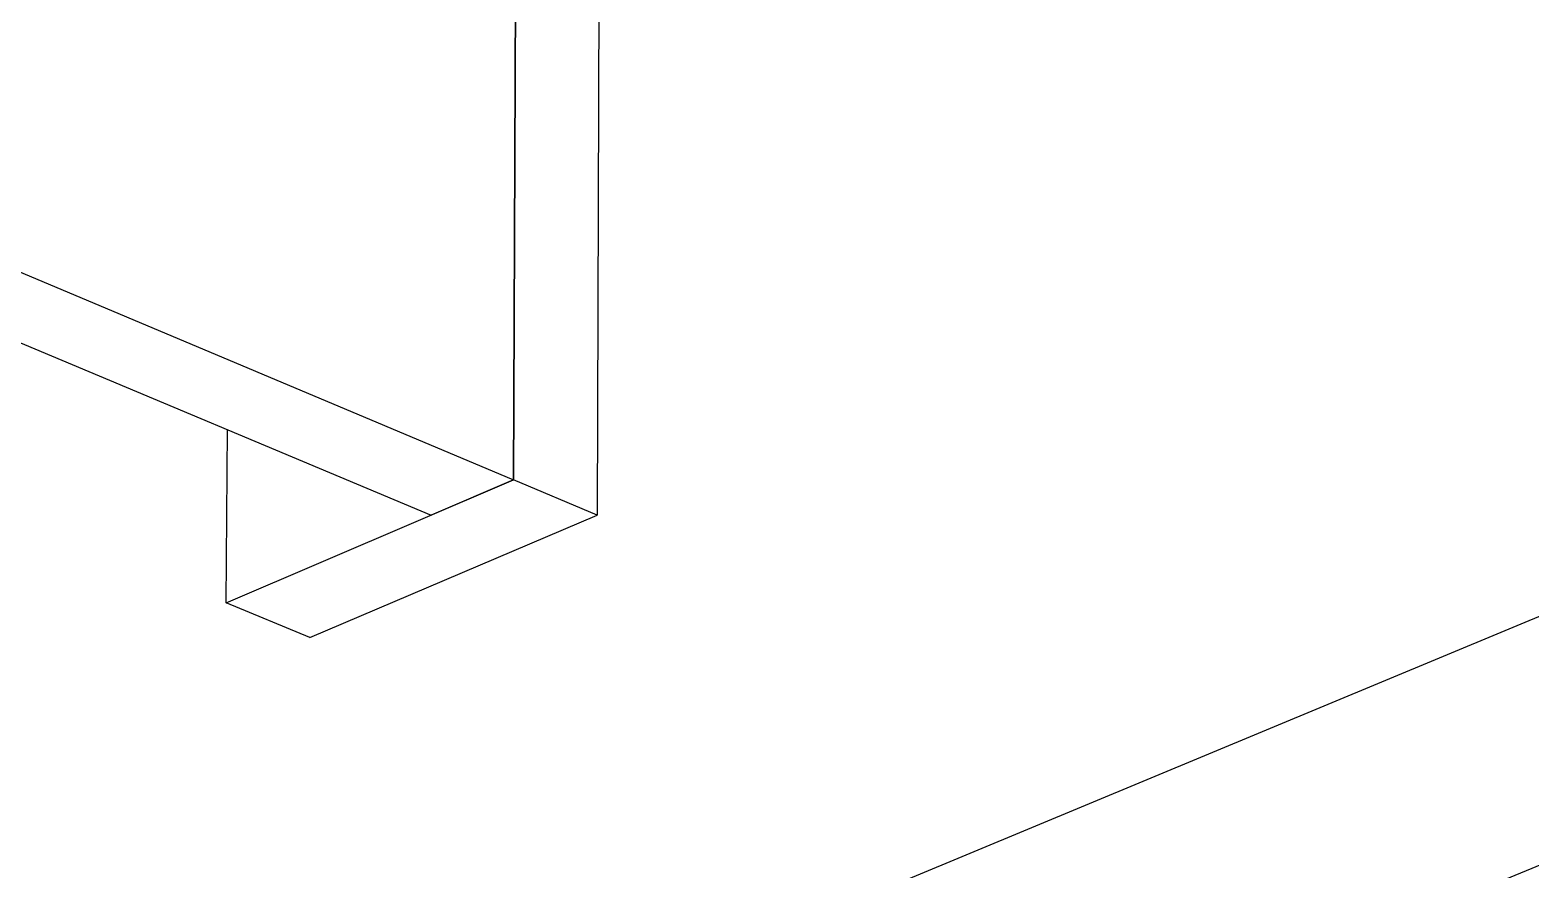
# Model space of a CAD drawing. Extents: x 0 to 155, y 0 to 203.
# Drawn here: x 90.66 to 109.47, y 94.49 to 105.03 of the extents above; entities that cross this region are included whole.
import ezdxf

# ---------------------------------------------------------------- set-up
doc = ezdxf.new("R2010")
doc.units = 0
doc.layers.get('0').update_dxf_attribs({"linetype": 'CONTINUOUS'})

msp = doc.modelspace()

# ---------------------------------------------------------------- linework, layer by layer
at = {"color": 7, "linetype": 'CONTINUOUS'}
for p, q in [((96.722, 99.387), (96.78, 112.279)), ((96.769, 109.842), (96.722, 99.387)), ((97.807, 109.388), (97.771, 98.945)), ((89.215, 89.204), (134.149, 107.888)), ((84.677, 104.461), (96.722, 99.387)), ((83.644, 104.002), (95.688, 98.945)), ((93.119, 97.847), (93.136, 100.017)), ((93.119, 97.847), (96.722, 99.387)), ((96.722, 99.387), (95.688, 98.945)), ((97.771, 98.945), (96.722, 99.387)), ((94.167, 97.411), (97.771, 98.945)), ((94.167, 97.411), (93.119, 97.847)), ((104.081, 92.292), (110.693, 95.008))]:
    msp.add_line(p, q, dxfattribs=at)

doc.saveas('drawing.dxf')
